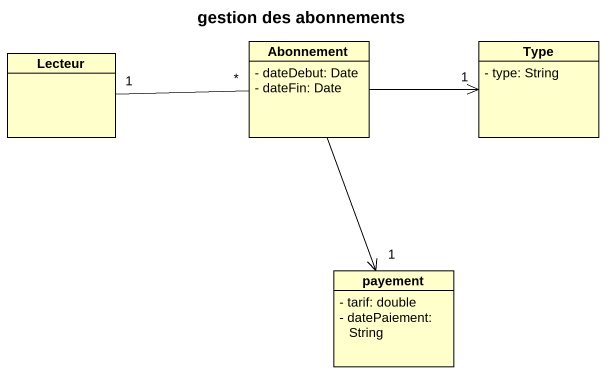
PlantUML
@startuml
title gestion des abonnements
hide circle
hide empty members
skinparam classAttributeIconSize 0
class Lecteur
class Abonnement {
  - dateDebut: Date
  - dateFin: Date
}
class Type {
  - type: String
}
class payement {
  - tarif: double
  - datePaiement: String
}
Lecteur "1" -right- "*" Abonnement
Abonnement -right-> "1" Type
Abonnement --> "1" payement
@enduml
